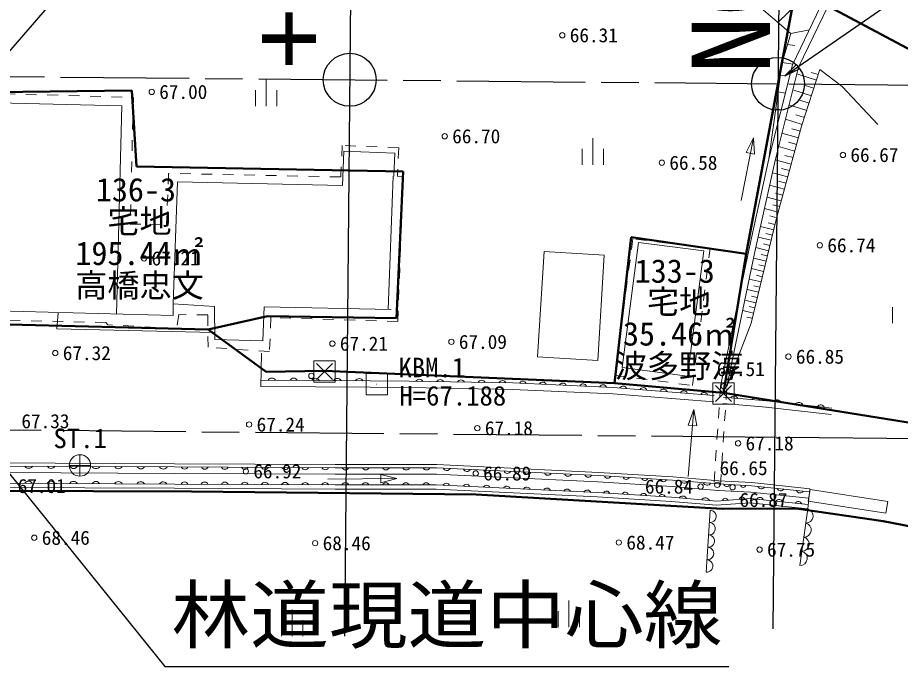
# Model space of a CAD drawing. Units: millimetres, scale not verified. Extents: x 0 to 478532, y 0 to 420999.
# Drawn here: x 288878 to 330097, y 94645 to 124938 of the extents above; entities that cross this region are included whole.
import ezdxf
from ezdxf.enums import TextEntityAlignment as Align

# ---------------------------------------------------------------- set-up
doc = ezdxf.new("R2010")
doc.units = ezdxf.units.MM
doc.header["$LTSCALE"] = 500
doc.linetypes.add('CHAIN', pattern=[18.5, 12, -1.5, 3.5, -1.5])
doc.linetypes.add('USER1', pattern=[2, 1, -1])
for name, color, linetype, lineweight in [('BGD', 7, 'Continuous', 13), ('BGD-EXST', 7, 'Continuous', 13), ('BMK-1', 171, 'Continuous', 25), ('BMK-SRVR', 3, 'Continuous', 13), ('境界', 6, 'Continuous', 50)]:
    doc.layers.add(name, color=color, linetype=linetype, lineweight=lineweight)
doc.layers.add('地番名', color=6, linetype='Continuous')
doc.layers.add('所有者', color=6, linetype='Continuous')
doc.styles.add('ＭＳ ゴシック', font='')
doc.styles.get('ＭＳ ゴシック').set_extended_font_data('MS Gothic')

# ---------------------------------------------------------------- blocks, each defined once
blk = doc.blocks.new('open_arrow')
at = {"color": 0, "linetype": 'Continuous', "lineweight": -2}
blk.add_lwpolyline([(7.5, 1.25), (0, 0), (7.5, -1.25)], dxfattribs=at)

msp = doc.modelspace()

# ---------------------------------------------------------------- linework, layer by layer
at = {"layer": 'BGD'}
for p, q in [((321726, 126990.7), (324979.3, 124198.3)), ((327137.6, 127047.8), (325055.7, 122732.4)), ((324380.5, 124712.3), (325357.8, 125655.2)), ((324979.3, 124198.3), (325848.4, 124375.6)), ((324826.9, 123685.4), (325170.1, 123641.9)), ((324578.8, 122850.5), (325071, 122764.2)), ((325055.7, 122732.4), (323953.8, 118342)), ((326336.2, 122515.8), (325488.9, 119864)), ((327382.6, 121727.8), (326336.2, 122515.8)), ((300477.4, 122049.1), (300477.4, 120799.1)), ((324494.9, 122250.9), (324696.1, 122220)), ((326176.5, 122016), (325258.8, 122309.2)), ((326260.1, 122277.7), (325932.9, 122382.2)), ((326059.2, 121648.9), (325612, 121791.8)), ((329049.7, 119945.2), (327382.6, 121727.8)), ((299977.4, 121549.1), (299977.4, 120799.1)), ((300977.4, 121549.1), (300977.4, 120799.1)), ((324386.6, 121468.6), (324725.4, 121416.7)), ((325944.9, 121291.1), (325073.3, 121569.6)), ((285866.3, 121015.1), (293739.7, 120815.4)), ((293739.7, 120815.4), (293493.1, 111096.7)), ((325724.9, 120602.8), (324897.2, 120867.2)), ((325833.5, 120942.5), (325408.8, 121078.2)), ((324277.7, 120682.3), (324459.2, 120650.1)), ((325619.2, 120271.7), (325215.8, 120400.5)), ((325516.1, 119949), (324729.9, 120200.2)), ((325488.9, 119864), (324300.2, 115514.8)), ((325341.8, 119325.9), (324564, 119538.5)), ((325427.6, 119639.7), (325035.4, 119746.9)), ((315736.6, 119315), (315736.6, 118065)), ((323235.1, 119332), (322657.2, 116397.6)), ((323235.1, 119332), (322894, 118634.8)), ((323235.1, 119332), (323286.4, 118557.5)), ((315236.6, 118815), (315236.6, 118065)), ((316236.6, 118815), (316236.6, 118065)), ((325172.5, 118706.2), (324407.7, 118915.2)), ((325256.8, 119014.7), (324871.2, 119120.1)), ((304107.7, 118700.1), (304049.4, 117106.3)), ((306486.1, 118613.1), (304107.7, 118700.1)), ((306486.1, 118613.1), (306446.7, 117534.9)), ((323286.4, 118557.5), (322894, 118634.8)), ((323953.8, 118342), (323015.8, 114073.9)), ((325006, 118097), (324254.1, 118302.5)), ((325088.9, 118400.3), (324709.7, 118504)), ((324923.8, 117796.2), (324554.5, 117897.2)), ((306175.6, 111306.6), (306405.8, 117536.4)), ((306880.4, 117519), (306616.5, 117528.7)), ((324843, 117500.9), (324119.5, 117698.6)), ((296344.3, 117272.6), (296133.8, 111574.7)), ((296344.3, 117272.6), (304049.4, 117106.3)), ((324686.4, 116927.9), (323991.9, 117117.7)), ((324763.9, 117211.5), (324409.5, 117308.3)), ((324610.5, 116650.1), (324270.2, 116743.1)), ((324536.1, 116377.9), (323869.3, 116560.1)), ((324391.8, 115849.9), (323751.7, 116024.8)), ((324463.2, 116111.2), (324136.6, 116200.4)), ((324300.2, 115514.8), (323123.6, 110670.7)), ((324321.8, 115593.8), (324008.2, 115679.5)), ((324182.9, 115032), (323566.4, 115181.7)), ((324243.4, 115280.8), (323932.4, 115356.3)), ((324063.7, 114541), (323458, 114688.1)), ((324123, 114785.4), (323817.5, 114859.6)), ((317870, 114443.4), (317101.7, 108593.7)), ((320923.8, 114042.3), (317870, 114443.4)), ((323945.7, 114055.1), (323350.6, 114199.6)), ((324004.7, 114298), (323704.5, 114370.9)), ((313457.2, 114017.5), (313150.4, 109097)), ((316271.7, 113842), (313457.2, 114017.5)), ((315964.9, 108921.5), (316271.7, 113842)), ((320155.4, 108192.6), (320923.8, 114042.3)), ((321699.8, 107736.1), (323015.8, 114073.9)), ((323308.9, 114009.5), (321999.1, 107716.3)), ((323886.6, 113812.2), (323592.7, 113883.5)), ((323827.6, 113569.2), (323247.8, 113710.1)), ((323768.6, 113326.3), (323482.7, 113395.7)), ((323709.6, 113083.4), (323145.6, 113220.3)), ((323591.6, 112597.5), (323043.5, 112730.6)), ((323650.6, 112840.4), (323372.6, 112907.9)), ((323473.6, 112111.6), (322941.3, 112240.9)), ((323532.6, 112354.5), (323262.5, 112420.1)), ((323355.6, 111625.7), (322839.2, 111751.2)), ((323414.6, 111868.7), (323152.4, 111932.3)), ((284623.2, 111330), (296136, 111027.2)), ((296136, 111027.2), (296133.8, 111574.7)), ((296133.8, 111574.7), (298070.1, 111455.4)), ((298070.1, 111455.4), (298083.8, 109901.1)), ((300325.7, 109844.1), (300384.3, 111431.6)), ((306324.5, 111303.4), (300384.3, 111431.6)), ((323296.6, 111382.8), (323042.3, 111444.5)), ((329732.2, 111423.7), (329732.2, 110673.7)), ((290704.5, 110408.6), (290771.6, 111137.8)), ((323237.6, 111139.9), (322737.1, 111261.4)), ((323178.6, 110896.9), (322932.3, 110956.7)), ((323123.6, 110670.7), (321999.1, 107716.3)), ((298060.7, 110238.1), (290704.5, 110408.6)), ((298083.8, 109901.1), (300325.7, 109844.1)), ((300262.4, 109275.9), (300229.8, 107711.4)), ((313150.4, 109097), (315964.9, 108921.5)), ((302829.8, 108789.6), (303579.8, 108039.6)), ((302829.8, 108039.6), (303204.8, 108414.6)), ((303204.8, 108414.6), (303579.8, 108789.6)), ((317101.7, 108593.7), (320155.4, 108192.6)), ((305339.2, 107982.5), (300236.1, 108011.4)), ((305339.2, 107982.5), (300236.1, 108011.4)), ((305337.5, 107682.5), (300229.8, 107711.4)), ((305337.5, 107682.5), (307151.5, 107661)), ((305339.2, 107982.5), (307156.5, 107961)), ((305651.2, 107820.7), (305641.2, 107820.7)), ((311997.9, 107880.1), (307156.5, 107961)), ((311997.9, 107880.1), (307156.5, 107961)), ((316686.1, 107673.4), (311997.9, 107880.1)), ((316686.1, 107673.4), (311997.9, 107880.1)), ((321407.8, 107297.2), (316686.1, 107673.4)), ((321407.8, 107297.2), (316686.1, 107673.4)), ((321459.5, 107012.3), (322209.5, 107762.3)), ((321459.5, 107762.3), (322209.5, 107012.3)), ((323852.6, 107045.4), (321840.8, 107212.4)), ((323852.6, 107045.4), (321840.8, 107212.4)), ((323827.8, 106746.4), (321816, 106913.4)), ((326893.1, 106697), (323852.6, 107045.4)), ((326893.1, 106697), (323852.6, 107045.4)), ((320454.4, 106641.1), (320189.3, 103504.3)), ((320454.4, 106641.1), (320192, 105910.6)), ((320454.4, 106641.1), (320590.5, 105876.9)), ((326858.9, 106399), (323818.5, 106747.4)), ((320590.5, 105876.9), (320192, 105910.6)), ((287821, 104000), (296205, 103958)), ((287821, 104000), (296205, 103958)), ((296205, 103958), (303712.3, 103922.4)), ((296205, 103958), (303712.3, 103922.4)), ((303712.3, 103922.4), (308442.7, 103914.2)), ((303712.3, 103922.4), (308442.7, 103914.2)), ((308442.7, 103914.2), (315994.7, 103554.4)), ((308442.7, 103914.2), (315994.7, 103554.4)), ((288263.3, 103697.8), (296203.5, 103658)), ((306589.7, 103413.3), (305838.1, 103607.3)), ((305841.3, 103207.3), (305838.1, 103607.3)), ((315994.7, 103554.4), (319464.1, 103341.8)), ((315994.7, 103554.4), (319464.1, 103341.8)), ((287816.9, 103200), (296201.1, 103158)), ((296201.1, 103158), (303709.8, 103122.4)), ((306589.7, 103413.3), (303364, 103387.3)), ((303709.8, 103122.4), (308422.9, 103114.3)), ((306589.7, 103413.3), (305841.3, 103207.3)), ((308422.9, 103114.3), (315951.2, 102755.6)), ((319464.1, 103341.8), (321601.9, 103162.8)), ((319464.1, 103341.8), (321601.9, 103162.8)), ((321601.9, 103162.8), (323145.8, 103081.4)), ((321601.9, 103162.8), (323145.8, 103081.4)), ((323145.8, 103081.4), (325858.1, 102792.1)), ((323145.8, 103081.4), (325858.1, 102792.1)), ((315951.2, 102755.6), (319406.2, 102543.8)), ((325773.3, 101996.6), (325874, 102941.3)), ((325879.6, 102904.3), (325796.2, 102360.7)), ((329507.2, 102347.8), (325879.6, 102904.3)), ((319406.2, 102543.8), (321535.1, 102365.6)), ((323069, 102285), (321518.4, 102166.3)), ((323090.2, 102483.9), (321535.1, 102365.6)), ((323090.2, 102483.9), (321535.1, 102365.6)), ((323069, 102285), (325773.3, 101996.6)), ((323090.2, 102483.9), (325794.5, 102195.5)), ((325794.5, 102195.5), (323090.2, 102483.9)), ((325796.2, 102360.7), (329423.8, 101804.2)), ((329423.8, 101804.2), (329507.2, 102347.8)), ((321215, 101941.6), (321023.2, 99045.5)), ((321215, 101941.6), (321023.2, 99045.5)), ((325773.3, 101996.6), (325403, 99356.9)), ((325773.3, 101996.6), (325403, 99356.9)), ((314621.7, 97720.8), (314621.7, 96470.8)), ((301696.5, 97302.3), (301696.5, 96052.3)), ((314121.7, 97220.8), (314121.7, 96470.8)), ((315121.7, 97220.8), (315121.7, 96470.8)), ((301196.5, 96802.3), (301196.5, 96052.3)), ((302196.5, 96802.3), (302196.5, 96052.3))]:
    msp.add_line(p, q, dxfattribs=at)
at = {"layer": 'BGD', "linetype": 'USER1'}
for p, q in [((285265.6, 121464.2), (294283.4, 121215.2)), ((294283.4, 121215.2), (294133.4, 115300.2)), ((304032.7, 118969.1), (303973.2, 117500.5)), ((306670.6, 118862.2), (304032.7, 118969.1)), ((306670.6, 118862.2), (306616.5, 117528.7)), ((295922.4, 117665.4), (295833.3, 115253.3)), ((303959, 117500.8), (295922.4, 117665.4)), ((306630.4, 110750.7), (306880.4, 117519)), ((294133.4, 115300.2), (295833.3, 115253.3)), ((317601, 114613.4), (316782.7, 108225.6)), ((321211.5, 114150.9), (317601, 114613.4)), ((320393.2, 107763.1), (321211.5, 114150.9)), ((293001.3, 110699.9), (284062.6, 110907.5)), ((296404.8, 111069.3), (296308.1, 110421.3)), ((297752.7, 111061.4), (296404.8, 111069.3)), ((297768.1, 109544.7), (297752.7, 111061.4)), ((300703.7, 110939.7), (300641, 109343.7)), ((306630.4, 110750.7), (300703.7, 110939.7)), ((293091.9, 110596.2), (293001.3, 110699.9)), ((296308.1, 110421.3), (293091.9, 110596.2)), ((300641, 109343.7), (297768.1, 109544.7)), ((316782.7, 108225.6), (320393.2, 107763.1)), ((321699.8, 107736.1), (321395.4, 103131.7)), ((321694.8, 103111.9), (321999.1, 107716.3))]:
    msp.add_line(p, q, dxfattribs=at)
at = {"layer": 'BGD'}
for points in [[(323308.9, 114009.5), (324245.8, 118273.3), (325339.2, 122629.7), (327407.8, 126917.5)], [(323953.8, 118342), (324577.1, 122844.8), (324979.3, 124198.3)], [(321384, 106998.1), (316667.5, 107373.9), (311988.8, 107580.3), (307151.5, 107661)], [(280201.4, 104191.6), (287821.8, 104150), (296205.7, 104108), (303712.8, 104072.4), (308446.4, 104064.2), (316002.9, 103704.2), (319474.9, 103491.4), (321614.4, 103312.3)], [(296203.5, 103658), (303711.4, 103622.4), (308435.3, 103614.3), (315978.4, 103254.9), (319442.4, 103042.5), (321576.8, 102863.9)], [(280196.2, 103241.6), (287816.9, 103200), (296201.1, 103158), (303709.8, 103122.4), (308422.9, 103114.3), (315951.2, 102755.6), (319406.2, 102543.8), (321535.1, 102365.6)], [(321609.8, 103312.6), (323157.7, 103231), (325874, 102941.3)], [(280195.1, 103041.6), (287815.8, 103000), (296200.1, 102958), (303709.1, 102922.4), (308418, 102914.3), (315940.3, 102555.9), (319391.7, 102344.3), (321518.4, 102166.3)], [(321586.1, 102863.2), (323122, 102782.2), (325826.3, 102493.8)]]:
    msp.add_lwpolyline(points, dxfattribs=at)
for points in [[(302704.8, 107914.6), (303704.8, 107914.6), (303704.8, 108914.6), (302704.8, 108914.6)], [(321334.5, 106887.3), (322334.5, 106887.3), (322334.5, 107887.3), (321334.5, 107887.3)]]:
    msp.add_lwpolyline(points, close=True, dxfattribs=at)
msp.add_circle((302594, 108209), 125, dxfattribs=at)
for centre, radius, start, end in [((300745.8, 107913.8), 194.7, 28.77689, 150.57473), ((301766.5, 107908), 194.7, 28.77614, 150.57547), ((302787.1, 107902.2), 194.7, 28.77616, 150.57545), ((303807.7, 107896.5), 194.7, 28.77439, 150.57723), ((304828.3, 107890.7), 194.7, 28.77689, 150.57473), ((307639.3, 107872.7), 180.2, 25.48166, 152.60488), ((308607.6, 107856.5), 180.2, 25.47909, 152.60744), ((309575.9, 107840.3), 180.3, 25.48244, 152.60412), ((310544.2, 107824.2), 180.3, 25.48249, 152.60407), ((311512.5, 107808), 180.2, 25.48166, 152.60488), ((312463.6, 107787.2), 172.3, 22.29347, 152.65559), ((313401.2, 107745.8), 172.3, 22.29347, 152.65559), ((314338.8, 107704.5), 172.3, 22.29118, 152.65605), ((315276.4, 107663.1), 172.3, 22.29347, 152.65559), ((316214.1, 107621.8), 172.3, 22.29347, 152.65559), ((317152.3, 107561.3), 174.7, 20.74817, 150.14117), ((318096.7, 107486.1), 174.7, 20.74817, 150.14117), ((319041, 107410.9), 174.7, 20.75075, 150.13859), ((319985.4, 107335.6), 174.7, 20.75051, 150.14064), ((320929.7, 107260.4), 174.7, 20.74817, 150.14117), ((322336.2, 107079.5), 191.5, 23.79964, 146.71112), ((323342.1, 106996), 191.5, 23.79872, 146.7119), ((324348.6, 106893.4), 194.5, 22.53809, 144.38853), ((325362.1, 106777.3), 194.5, 22.53741, 144.38903), ((326375.6, 106661.2), 194.5, 22.53858, 144.38637), ((289393.5, 104094.7), 202.5, 210.12858, 329.29736), ((290441.5, 104089.4), 202.5, 210.12857, 329.29738), ((291489.5, 104084.2), 202.5, 210.13064, 329.29695), ((292537.5, 104078.9), 202.5, 210.12858, 329.29736), ((293585.5, 104073.7), 202.5, 210.12858, 329.29736), ((294633.5, 104068.4), 202.5, 210.13064, 329.29695), ((295681.5, 104063.2), 202.5, 210.12858, 329.29736), ((296674.5, 104028.1), 172.3, 204.54239, 334.91361), ((297612.9, 104023.7), 172.3, 204.542, 334.91583), ((298551.4, 104019.2), 172.3, 204.54156, 334.91443), ((299489.8, 104014.8), 172.3, 204.54117, 334.91665), ((300428.2, 104010.3), 172.3, 204.54239, 334.91361), ((301366.6, 104005.9), 172.3, 204.542, 334.91583), ((302305.1, 104001.4), 172.3, 204.54156, 334.91443), ((303243.5, 103997), 172.3, 204.542, 334.91583), ((304185.5, 103995.9), 174.3, 205.13605, 334.66591), ((305131.6, 103994.3), 174.3, 205.13385, 334.66629), ((306077.6, 103992.6), 174.3, 205.13346, 334.6685), ((307023.7, 103991), 174.3, 205.13605, 334.66591), ((307969.8, 103989.4), 174.3, 205.13346, 334.6685), ((308918.2, 103965.7), 174.1, 202.45072, 332.09458), ((309862.2, 103920.7), 174.1, 202.45114, 332.09234), ((310806.2, 103875.8), 174.1, 202.45331, 332.09199), ((311750.2, 103830.8), 174.1, 202.45114, 332.09234), ((312694.2, 103785.8), 174.1, 202.45331, 332.09199), ((313638.2, 103740.8), 174.1, 202.45127, 332.09222), ((314582.2, 103695.9), 174.1, 202.45251, 332.09271), ((315526.2, 103650.9), 174.1, 202.44992, 332.0953), ((316431.7, 103582.6), 154.9, 197.24294, 335.74037), ((317299.1, 103529.5), 154.9, 197.24294, 335.74037), ((289388.4, 103089.6), 202.6, 30.13001, 149.29596), ((290436.4, 103084.3), 202.6, 30.13001, 149.29596), ((291484.4, 103079.1), 202.6, 30.13248, 149.29349), ((292532.5, 103073.8), 202.6, 30.13001, 149.29596), ((293580.5, 103068.6), 202.6, 30.13001, 149.29596), ((294628.5, 103063.3), 202.6, 30.13206, 149.29555), ((295676.5, 103058.1), 202.6, 30.13001, 149.29596), ((296670, 103083.4), 172.3, 24.55036, 154.90757), ((297608.6, 103079), 172.4, 24.55159, 154.90451), ((298547.2, 103074.6), 172.3, 24.55036, 154.90757), ((299485.8, 103070.1), 172.4, 24.55159, 154.90451), ((300424.4, 103065.7), 172.4, 24.55075, 154.90535), ((301362.9, 103061.2), 172.4, 24.5512, 154.90673), ((302301.5, 103056.8), 172.4, 24.55075, 154.90535), ((303240.1, 103052.3), 172.4, 24.5512, 154.90673), ((304180.9, 103048.2), 173.4, 24.94526, 154.85598), ((305123.6, 103046.6), 173.4, 24.94786, 154.85339), ((306066.2, 103044.9), 173.4, 24.94747, 154.8556), ((307008.9, 103043.3), 173.4, 24.94443, 154.85681), ((307951.5, 103041.7), 173.4, 24.94703, 154.85421), ((308890, 103018.7), 173.3, 22.28733, 152.2571), ((309831, 102973.8), 173.3, 22.28733, 152.2571), ((310772, 102929), 173.3, 22.28733, 152.2571), ((311713.1, 102884.2), 173.3, 22.28814, 152.25638), ((318166.4, 103476.3), 154.9, 197.24521, 335.74007), ((319033.7, 103423.1), 154.9, 197.24537, 335.73991), ((320007.7, 103406.4), 209.8, 206.77209, 323.65804), ((321076.6, 103317), 209.8, 206.77257, 323.65597), ((321989.6, 103175.4), 133, 191.34839, 342.61423), ((322761.6, 103134.7), 133, 191.34854, 342.61408), ((323604.7, 103097.6), 164.8, 197.0712, 330.75385), ((312654.1, 102839.3), 173.3, 22.29073, 152.25378), ((313595.1, 102794.5), 173.3, 22.28856, 152.25413), ((314536.2, 102749.7), 173.3, 22.28733, 152.2571), ((315477.2, 102704.8), 173.3, 22.28733, 152.2571), ((316379.8, 102675.2), 154, 17.0231, 155.96299), ((317243.5, 102622.3), 154, 17.0222, 155.96378), ((318107.3, 102569.3), 154, 17.01992, 155.96407), ((318971, 102516.4), 154, 17.02083, 155.96328), ((324508.8, 103001.2), 164.8, 197.07092, 330.75413), ((325413, 102904.8), 164.8, 197.06876, 330.7544), ((319929.4, 102391.2), 208.5, 26.56983, 143.86066), ((320993.9, 102302.1), 208.5, 26.56872, 143.8603), ((321926.5, 102360.8), 134.4, 19.19873, 169.5035), ((322704, 102420), 134.4, 19.19853, 169.5059), ((323534.1, 102372.1), 164.1, 16.91484, 150.91044), ((324435.5, 102275.9), 164.2, 16.91746, 150.90782), ((325337, 102179.8), 164.1, 16.9153, 150.9081), ((321205.4, 101651.4), 290.4, 264.31866, 88.10354), ((325692.3, 101671.5), 335, 268.01613, 76.01136), ((321167.1, 101072.2), 290.4, 264.31916, 88.10311), ((325599.7, 101011.6), 335, 268.01561, 76.012), ((321128.7, 100492.9), 290.4, 264.31916, 88.10311), ((325507.1, 100351.7), 335, 268.01603, 76.01231), ((321090.3, 99913.7), 290.4, 264.31866, 88.10354), ((325414.6, 99691.7), 335, 268.01655, 76.01106), ((321052, 99334.4), 290.4, 264.31917, 88.10211)]:
    msp.add_arc(centre, radius, start, end, dxfattribs=at)
at = {"layer": 'BGD-EXST'}
for centre in [(314309.3, 124116.6), (295140.6, 121472), (308821.3, 119400.5), (327414.5, 118525.7), (318959.9, 118162.7), (326338.9, 114309.5), (294781.7, 113696.7), (303574.5, 109714.2), (309131.8, 109798.9), (290635.6, 109274.7), (324871.6, 109107.9), (321849.5, 107726.2), (299687, 105938.9), (310344.2, 105766.3), (322519.5, 105059), (299534.4, 103753.9), (310268.9, 103655.6), (320771.5, 103040.4), (321545.1, 103121.8), (322261.8, 103007.4), (289654.3, 100649.6), (302771, 100395.9), (316952.7, 100426.9), (323522.9, 100097.7)]:
    msp.add_circle(centre, 125, dxfattribs=at)
at = {"layer": 'BMK-1'}
for p, q in [((304634.7, 148399), (304136.9, 96057.2)), ((324525.6, 136833.7), (324141, 96395)), ((324883, 121842.5), (339757.4, 121701)), ((324726.1, 105343.2), (339600.4, 105201.7))]:
    msp.add_line(p, q, dxfattribs=at)
at = {"layer": 'BMK-1', "linetype": 'CHAIN'}
for p, q in [((124392.1, 123749.5), (324383.1, 121847.2)), ((124235.2, 107250.3), (324321, 105347.1))]:
    msp.add_line(p, q, dxfattribs=at)
at = {"layer": 'BMK-1'}
for points in [[(287452, 122171), (318767, 158361.1), (392367, 158361.1)], [(324696.1, 122220), (338329.4, 131645.7), (406729.4, 131645.7)], [(286818.3, 105703.8), (295754.3, 94645), (322094.3, 94645)]]:
    msp.add_lwpolyline(points, dxfattribs=at)
for centre in [(304384, 122037.5), (324383.1, 121847.2)]:
    msp.add_circle(centre, 1235.2, dxfattribs=at)
at = {"layer": 'BMK-SRVR'}
for p, q in [((305646.2, 107825.7), (305646.2, 107815.7)), ((291786.3, 103525.4), (291786.3, 104525.4)), ((291286.3, 104025.4), (292286.3, 104025.4))]:
    msp.add_line(p, q, dxfattribs=at)
msp.add_lwpolyline([(305146.2, 107320.7), (306146.2, 107320.7), (306146.2, 108320.7), (305146.2, 108320.7)], close=True, dxfattribs=at)
msp.add_circle((291786.3, 104025.4), 500, dxfattribs=at)
at = {"layer": '境界'}
for p, q in [((325211.5, 126288.7), (322903.4, 113914.5)), ((340337.3, 118204.2), (325211.5, 126288.7)), ((294204.8, 121534), (284623, 121426.8)), ((294425.1, 117986.6), (294204.8, 121534)), ((306885.9, 117747.8), (294425.1, 117986.6)), ((306562.6, 110910.1), (306885.9, 117747.8)), ((317520, 114680), (316743, 107862.4)), ((322903.4, 113914.5), (317520, 114680)), ((322903.4, 113914.5), (321844.2, 107413.2)), ((297778.5, 110367.5), (300546.9, 110999)), ((300546.9, 110999), (306562.6, 110910.1)), ((284373.8, 110709.9), (297778.5, 110367.5)), ((300476, 108393.2), (297778.5, 110367.5)), ((303196.5, 108440.6), (300476, 108393.2)), ((316743, 107862.4), (303196.5, 108440.6)), ((316743, 107862.4), (321844.2, 107413.2)), ((321844.2, 107413.2), (337155.7, 104956.7)), ((279412.6, 102869.6), (296992.5, 102813.4)), ((296992.5, 102813.4), (310289.1, 102665.3)), ((310289.1, 102665.3), (321794.4, 102001.7)), ((321794.4, 102001.7), (325225.3, 102020.6)), ((325225.3, 102020.6), (329288.5, 101432.3)), ((329288.5, 101432.3), (338629.2, 99592.8))]:
    msp.add_line(p, q, dxfattribs=at)

# ---------------------------------------------------------------- block references
at = {"layer": 'BMK-1', "xscale": 100, "yscale": 100, "rotation": 34.7}
msp.add_blockref('open_arrow', (324696.1, 122220), dxfattribs=at)

# ---------------------------------------------------------------- texts
at = {"layer": 'BGD-EXST', "style": 'ＭＳ ゴシック'}
for s, p in [('66.31', (314659.3, 124116.6)), ('67.00', (295490.6, 121472)), ('66.70', (309171.3, 119400.5)), ('66.67', (327764.5, 118525.7)), ('66.58', (319309.9, 118162.7)), ('66.74', (326688.9, 114309.5)), ('67.21', (295131.7, 113696.7)), ('67.09', (309481.8, 109798.9)), ('67.21', (303924.5, 109714.2)), ('67.32', (290985.6, 109274.7)), ('66.85', (325221.6, 109107.9)), ('66.51', (321524.5, 108526.2)), ('67.33', (289053.1, 106094.6)), ('67.24', (300037, 105938.9)), ('67.18', (310694.2, 105766.3)), ('67.18', (322869.5, 105059)), ('66.92', (299884.4, 103753.9)), ('66.89', (310618.9, 103655.6)), ('66.65', (321654.5, 103904.2)), ('67.01', (288879, 103066.7)), ('66.84', (318171.5, 103040.4)), ('66.87', (322583.1, 102418.7)), ('68.46', (290004.3, 100649.6)), ('68.46', (303121, 100395.9)), ('68.47', (317302.7, 100426.9)), ('67.75', (323872.9, 100097.7))]:
    msp.add_text(s, height=659.8, dxfattribs=at).set_placement(p, align=Align.MIDDLE_LEFT)
at = {"layer": 'BMK-1', "style": 'ＭＳ ゴシック', "width": 1.1}
for s, p in [('+20.0', (304487.9, 122591.2)), ('NO.0', (325112, 122291.8))]:
    msp.add_text(s, height=3666, rotation=90, dxfattribs=at).set_placement(p, align=Align.BOTTOM_LEFT)
at = {"layer": 'BMK-1', "style": 'ＭＳ ゴシック', "width": 1.05}
msp.add_text('林道現道中心線', height=2566, dxfattribs=at).set_placement((308924.3, 94995), align=Align.BOTTOM_CENTER)
at = {"layer": 'BMK-SRVR', "style": 'ＭＳ ゴシック'}
for s, p in [('KBM.1', (308219.9, 108599.1)), ('H=67.188', (309198.9, 107281.8)), ('ST.1', (291797.2, 105292.8))]:
    msp.add_text(s, height=916.4, dxfattribs=at).set_placement(p, align=Align.MIDDLE_CENTER)
at = {"layer": '地番名', "style": 'ＭＳ ゴシック'}
for s, p in [('136-3', (294402.2, 116025.2)), ('133-3', (319562.4, 112227.2))]:
    msp.add_text(s, height=1100, dxfattribs=at).set_placement(p, align=Align.BOTTOM_CENTER)
at = {"layer": '所有者', "style": 'ＭＳ ゴシック'}
for s, p in [('宅地', (294568.7, 114555.1)), ('195.44㎡', (294568.7, 113055.1)), ('高橋忠文', (294568.7, 111555.1)), ('宅地', (319765.9, 110794.1)), ('35.46㎡', (319765.9, 109294.1)), ('波多野淳', (319765.9, 107794.1))]:
    msp.add_text(s, height=1100, dxfattribs=at).set_placement(p, align=Align.BOTTOM_CENTER)

doc.saveas('drawing.dxf')
